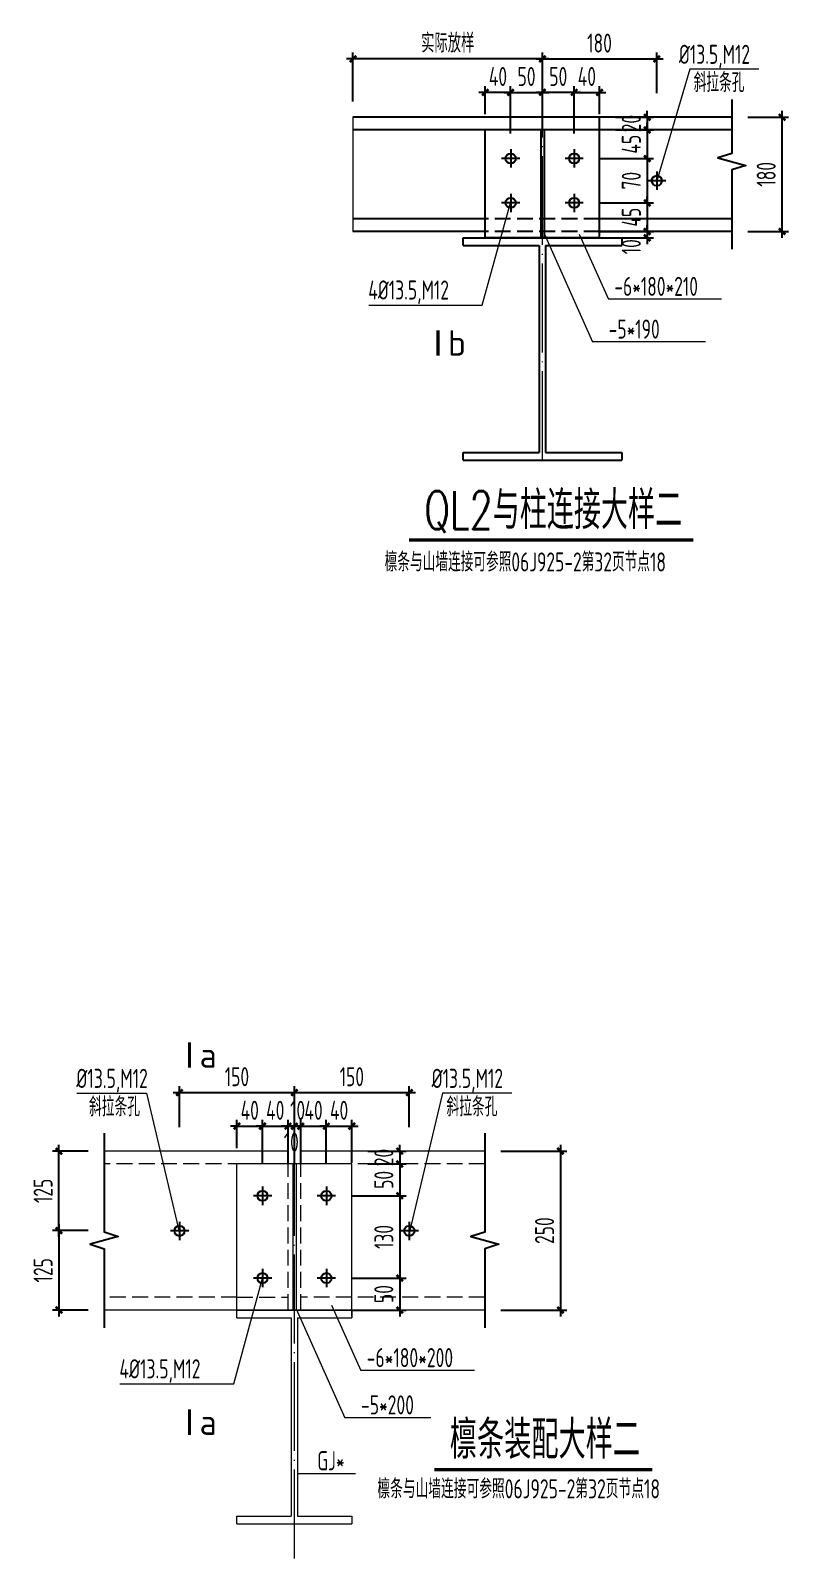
# Model space of a CAD drawing. Extents: x 19118 to 566552, y -1188739 to 92943.
# Drawn here: x 125081 to 137015, y -845951 to -821886 of the extents above; entities that cross this region are included whole.
import ezdxf

# ---------------------------------------------------------------- set-up
doc = ezdxf.new("R2010")
doc.units = 0
doc.header["$LTSCALE"] = 1000
doc.header["$MEASUREMENT"] = 0
doc.linetypes.add('DASH', pattern=[0.35, 0.25, -0.1])
doc.linetypes.add('DOTE', pattern=[2.42, 2, -0.2, 0.02, -0.2])
doc.layers.get('0').update_dxf_attribs({"linetype": 'CONTINUOUS'})
doc.layers.get('Defpoints').update_dxf_attribs({"linetype": 'CONTINUOUS'})
for name, color, linetype in [('AXIS', 3, 'CONTINUOUS'), ('BEAM', 4, 'CONTINUOUS'), ('COLU', 7, 'CONTINUOUS'), ('DIM', 3, 'CONTINUOUS'), ('NUM', 7, 'CONTINUOUS'), ('TEXT', 7, 'CONTINUOUS'), ('THICK', 6, 'CONTINUOUS'), ('THIN', 7, 'CONTINUOUS')]:
    doc.layers.add(name, color=color, linetype=linetype)
doc.styles.add('TSSD_Dimension', font='Tssdeng.shx', dxfattribs={"width": 0.7, "bigfont": 'hztxt.shx'})
doc.styles.add('TSSD_Label', font='tssdeng.shx', dxfattribs={"width": 0.6, "bigfont": 'hztxt.shx'})
doc.styles.add('TSSD_Rein', font='atssdeng.shx', dxfattribs={"width": 0.7, "bigfont": 'atssdchn.shx'})
doc.styles.add('正文', font='romans.shx', dxfattribs={"width": 0.71, "bigfont": 'hztxt.shx'})
doc.dimstyles.new('TSSD_10_100', dxfattribs={"dimtxt": 300, "dimasz": 100, "dimexe": 100, "dimexo": 250, "dimgap": 100, "dimtad": 1, "dimdec": 0, "dimlfac": 0.1, "dimzin": 0, "dimdsep": 46, "dimtxsty": 'TSSD_Dimension', "dimblk": 'ARCHTICK', "dimcen": 0, "dimdle": 100, "dimclrt": 7, "dimadec": 0, "dimazin": 0, "dimtfac": 1, "dimtdec": 0, "dimtix": 1, "dimtmove": 2, "dimatfit": 3, "dimldrblk": 'ARCHTICK', "dimfxl": 1, "dimtolj": 1, "dimtzin": 0, "dimarcsym": 0})

# ---------------------------------------------------------------- blocks, each defined once
blk = doc.blocks.new('A$C5D1D5D61')
at = {"layer": 'COLU', "linetype": 'ByBlock'}
for p, q in [((-57.7, 22.6), (192.3, 22.6)), ((-57.7, 10.6), (-57.7, 22.6)), ((-57.7, 10.6), (62.3, 10.6)), ((62.3, 10.6), (62.3, -315.4)), ((72.3, 10.6), (72.3, -315.4)), ((72.3, 10.6), (192.3, 10.6)), ((192.3, 22.6), (192.3, 10.6)), ((-57.7, -315.4), (62.3, -315.4)), ((-57.7, -327.4), (-57.7, -315.4)), ((-57.7, -327.4), (192.3, -327.4)), ((72.3, -315.4), (192.3, -315.4)), ((192.3, -315.4), (192.3, -327.4))]:
    blk.add_line(p, q, dxfattribs=at)
blk = doc.blocks.new('_ArchTick')
at = {"color": 0, "linetype": 'ByBlock', "const_width": 0.4}
blk.add_lwpolyline([(-0.5, -0.5), (0.5, 0.5)], dxfattribs=at)
blk = doc.blocks.new('*D718')
at = {"layer": 'Defpoints', "color": 0}
for p in [(134941, -822333), (133141, -823124), (134941, -823124)]:
    blk.add_point(p, dxfattribs=at)
at = {"layer": 'DIM', "color": 0, "lineweight": -2}
for p, q in [((133141, -822874), (133141, -822233)), ((134941, -822874), (134941, -822233)), ((133041, -822333), (135041, -822333))]:
    blk.add_line(p, q, dxfattribs=at)
at = {"layer": 'DIM', "color": 0, "lineweight": -2, "xscale": 100, "yscale": 100, "zscale": 100, "rotation": 180}
blk.add_blockref('_ArchTick', (133141, -822333), dxfattribs=at)
at = {"layer": 'DIM', "color": 0, "lineweight": -2, "xscale": 100, "yscale": 100, "zscale": 100}
blk.add_blockref('_ArchTick', (134941, -822333), dxfattribs=at)
at = {"layer": 'DIM', "color": 7, "insert": (134041, -822083), "char_height": 300, "attachment_point": 5, "style": 'TSSD_Dimension'}
blk.add_mtext('\\A1;180', dxfattribs=at)
blk = doc.blocks.new('*D719')
at = {"layer": 'Defpoints', "color": 0}
for p in [(134041, -823251), (134041, -823451), (134791, -823451)]:
    blk.add_point(p, dxfattribs=at)
at = {"layer": 'DIM', "color": 0, "lineweight": -2}
for p, q in [((134291, -823251), (134891, -823251)), ((134791, -823251), (134791, -823151)), ((134791, -823251), (134791, -823451)), ((134291, -823451), (134891, -823451)), ((134791, -823451), (134791, -823551))]:
    blk.add_line(p, q, dxfattribs=at)
at = {"layer": 'DIM', "color": 0, "lineweight": -2, "xscale": 100, "yscale": 100, "zscale": 100}
for p, rotation in [((134791, -823251), 270), ((134791, -823451), 90)]:
    blk.add_blockref('_ArchTick', p, dxfattribs=dict(at, rotation=rotation))
at = {"layer": 'DIM', "color": 7, "insert": (134541, -823351), "char_height": 300, "attachment_point": 5, "rotation": 90, "style": 'TSSD_Dimension'}
blk.add_mtext('\\A1;20', dxfattribs=at)
blk = doc.blocks.new('*D720')
at = {"layer": 'Defpoints', "color": 0}
for p in [(134041, -823451), (133785, -823901), (134791, -823901)]:
    blk.add_point(p, dxfattribs=at)
at = {"layer": 'DIM', "color": 0, "lineweight": -2}
for p, q in [((134291, -823451), (134891, -823451)), ((134791, -823451), (134791, -823351)), ((134791, -823451), (134791, -823901)), ((134035, -823901), (134891, -823901)), ((134791, -823901), (134791, -824001))]:
    blk.add_line(p, q, dxfattribs=at)
at = {"layer": 'DIM', "color": 0, "lineweight": -2, "xscale": 100, "yscale": 100, "zscale": 100}
for p, rotation in [((134791, -823451), 270), ((134791, -823901), 90)]:
    blk.add_blockref('_ArchTick', p, dxfattribs=dict(at, rotation=rotation))
at = {"layer": 'DIM', "color": 7, "insert": (134541, -823676), "char_height": 300, "attachment_point": 5, "rotation": 90, "style": 'TSSD_Dimension'}
blk.add_mtext('\\A1;45', dxfattribs=at)
blk = doc.blocks.new('*D721')
at = {"layer": 'Defpoints', "color": 0}
for p in [(133785, -824600), (133785, -825050), (134791, -825050)]:
    blk.add_point(p, dxfattribs=at)
at = {"layer": 'DIM', "color": 0, "lineweight": -2}
for p, q in [((134035, -824600), (134891, -824600)), ((134791, -824600), (134791, -824500)), ((134791, -824600), (134791, -825050)), ((134035, -825050), (134891, -825050)), ((134791, -825050), (134791, -825150))]:
    blk.add_line(p, q, dxfattribs=at)
at = {"layer": 'DIM', "color": 0, "lineweight": -2, "xscale": 100, "yscale": 100, "zscale": 100}
for p, rotation in [((134791, -824600), 270), ((134791, -825050), 90)]:
    blk.add_blockref('_ArchTick', p, dxfattribs=dict(at, rotation=rotation))
at = {"layer": 'DIM', "color": 7, "insert": (134541, -824825), "char_height": 300, "attachment_point": 5, "rotation": 90, "style": 'TSSD_Dimension'}
blk.add_mtext('\\A1;45', dxfattribs=at)
blk = doc.blocks.new('*D722')
at = {"layer": 'Defpoints', "color": 0}
for p in [(133785, -825050), (133785, -825150), (134791, -825150)]:
    blk.add_point(p, dxfattribs=at)
at = {"layer": 'DIM', "color": 0, "lineweight": -2}
for p, q in [((134035, -825050), (134891, -825050)), ((134035, -825150), (134891, -825150)), ((134791, -825050), (134791, -824950)), ((134791, -825050), (134791, -825150)), ((134791, -825150), (134791, -825250))]:
    blk.add_line(p, q, dxfattribs=at)
at = {"layer": 'DIM', "color": 0, "lineweight": -2, "xscale": 100, "yscale": 100, "zscale": 100}
for p, rotation in [((134791, -825050), 270), ((134791, -825150), 90)]:
    blk.add_blockref('_ArchTick', p, dxfattribs=dict(at, rotation=rotation))
at = {"layer": 'DIM', "color": 7, "insert": (134541, -825291), "char_height": 300, "attachment_point": 5, "rotation": 90, "style": 'TSSD_Dimension'}
blk.add_mtext('\\A1;10', dxfattribs=at)
blk = doc.blocks.new('A$C3073000E')
at = {"layer": 'THIN', "color": 1}
for p, q in [((116, 1), (-172, 1)), ((-28, 145), (-28, -143))]:
    blk.add_line(p, q, dxfattribs=at)
blk.add_circle((-28, 1), 80, dxfattribs=at)
blk = doc.blocks.new('*D723')
at = {"layer": 'Defpoints', "color": 0}
for p in [(133141, -822859), (133141, -823685), (132641, -823757)]:
    blk.add_point(p, dxfattribs=at)
at = {"layer": 'DIM', "color": 0, "lineweight": -2}
for p, q in [((132641, -823507), (132641, -822759)), ((133141, -823435), (133141, -822759)), ((132541, -822859), (133241, -822859))]:
    blk.add_line(p, q, dxfattribs=at)
at = {"layer": 'DIM', "color": 0, "lineweight": -2, "xscale": 100, "yscale": 100, "zscale": 100, "rotation": 180}
blk.add_blockref('_ArchTick', (132641, -822859), dxfattribs=at)
at = {"layer": 'DIM', "color": 0, "lineweight": -2, "xscale": 100, "yscale": 100, "zscale": 100}
blk.add_blockref('_ArchTick', (133141, -822859), dxfattribs=at)
at = {"layer": 'DIM', "color": 7, "insert": (132891, -822609), "char_height": 300, "attachment_point": 5, "style": 'TSSD_Dimension'}
blk.add_mtext('\\A1;50', dxfattribs=at)
blk = doc.blocks.new('*D724')
at = {"layer": 'Defpoints', "color": 0}
for p in [(130158, -822333), (130158, -823251), (133141, -823124)]:
    blk.add_point(p, dxfattribs=at)
at = {"layer": 'DIM', "color": 0, "lineweight": -2}
for p, q in [((130158, -823001), (130158, -822233)), ((133141, -822874), (133141, -822233)), ((133241, -822333), (130058, -822333))]:
    blk.add_line(p, q, dxfattribs=at)
at = {"layer": 'DIM', "color": 0, "lineweight": -2, "xscale": 100, "yscale": 100, "zscale": 100, "rotation": 180}
blk.add_blockref('_ArchTick', (130158, -822333), dxfattribs=at)
at = {"layer": 'DIM', "color": 0, "lineweight": -2, "xscale": 100, "yscale": 100, "zscale": 100}
blk.add_blockref('_ArchTick', (133141, -822333), dxfattribs=at)
at = {"layer": 'DIM', "color": 7, "insert": (131650, -822083), "char_height": 300, "attachment_point": 5, "style": 'TSSD_Dimension'}
blk.add_mtext('\\A1;实际放样', dxfattribs=at)
blk = doc.blocks.new('*D725')
at = {"layer": 'Defpoints', "color": 0}
for p in [(132241, -822859), (132241, -823451), (132641, -823451)]:
    blk.add_point(p, dxfattribs=at)
at = {"layer": 'DIM', "color": 0, "lineweight": -2}
for p, q in [((132241, -823201), (132241, -822759)), ((132641, -823201), (132641, -822759)), ((132241, -822859), (132141, -822859)), ((132641, -822859), (132241, -822859)), ((132641, -822859), (132741, -822859))]:
    blk.add_line(p, q, dxfattribs=at)
at = {"layer": 'DIM', "color": 0, "lineweight": -2, "xscale": 100, "yscale": 100, "zscale": 100}
blk.add_blockref('_ArchTick', (132241, -822859), dxfattribs=at)
at = {"layer": 'DIM', "color": 0, "lineweight": -2, "xscale": 100, "yscale": 100, "zscale": 100, "rotation": 180}
blk.add_blockref('_ArchTick', (132641, -822859), dxfattribs=at)
at = {"layer": 'DIM', "color": 7, "insert": (132441, -822609), "char_height": 300, "attachment_point": 5, "style": 'TSSD_Dimension'}
blk.add_mtext('\\A1;40', dxfattribs=at)
blk = doc.blocks.new('*D726')
at = {"layer": 'Defpoints', "color": 0}
for p in [(133141, -822859), (133141, -823685), (133641, -823757)]:
    blk.add_point(p, dxfattribs=at)
at = {"layer": 'DIM', "color": 0, "lineweight": -2}
for p, q in [((133141, -823435), (133141, -822759)), ((133641, -823507), (133641, -822759)), ((133741, -822859), (133041, -822859))]:
    blk.add_line(p, q, dxfattribs=at)
at = {"layer": 'DIM', "color": 0, "lineweight": -2, "xscale": 100, "yscale": 100, "zscale": 100, "rotation": 180}
blk.add_blockref('_ArchTick', (133141, -822859), dxfattribs=at)
at = {"layer": 'DIM', "color": 0, "lineweight": -2, "xscale": 100, "yscale": 100, "zscale": 100}
blk.add_blockref('_ArchTick', (133641, -822859), dxfattribs=at)
at = {"layer": 'DIM', "color": 7, "insert": (133391, -822609), "char_height": 300, "attachment_point": 5, "style": 'TSSD_Dimension'}
blk.add_mtext('\\A1;50', dxfattribs=at)
blk = doc.blocks.new('*D727')
at = {"layer": 'Defpoints', "color": 0}
for p in [(134041, -822859), (133641, -823451), (134041, -823451)]:
    blk.add_point(p, dxfattribs=at)
at = {"layer": 'DIM', "color": 0, "lineweight": -2}
for p, q in [((133641, -823201), (133641, -822759)), ((134041, -823201), (134041, -822759)), ((133641, -822859), (133541, -822859)), ((133641, -822859), (134041, -822859)), ((134041, -822859), (134141, -822859))]:
    blk.add_line(p, q, dxfattribs=at)
at = {"layer": 'DIM', "color": 0, "lineweight": -2, "xscale": 100, "yscale": 100, "zscale": 100}
blk.add_blockref('_ArchTick', (133641, -822859), dxfattribs=at)
at = {"layer": 'DIM', "color": 0, "lineweight": -2, "xscale": 100, "yscale": 100, "zscale": 100, "rotation": 180}
blk.add_blockref('_ArchTick', (134041, -822859), dxfattribs=at)
at = {"layer": 'DIM', "color": 7, "insert": (133841, -822609), "char_height": 300, "attachment_point": 5, "style": 'TSSD_Dimension'}
blk.add_mtext('\\A1;40', dxfattribs=at)
blk = doc.blocks.new('*D837')
at = {"layer": 'Defpoints', "color": 0}
for p in [(136124, -823251), (136915, -823251), (136126, -825050)]:
    blk.add_point(p, dxfattribs=at)
at = {"layer": 'DIM', "color": 0, "lineweight": -2}
for p, q in [((136374, -823251), (137015, -823251)), ((136915, -825150), (136915, -823151)), ((136376, -825050), (137015, -825050))]:
    blk.add_line(p, q, dxfattribs=at)
at = {"layer": 'DIM', "color": 0, "lineweight": -2, "xscale": 100, "yscale": 100, "zscale": 100}
for p, rotation in [((136915, -823251), 90), ((136915, -825050), 270)]:
    blk.add_blockref('_ArchTick', p, dxfattribs=dict(at, rotation=rotation))
at = {"layer": 'DIM', "color": 7, "insert": (136665, -824150), "char_height": 300, "attachment_point": 5, "rotation": 90, "style": 'TSSD_Dimension'}
blk.add_mtext('\\A1;180', dxfattribs=at)
blk = doc.blocks.new('*D838')
at = {"layer": 'Defpoints', "color": 0}
for p in [(134068, -823901), (134041, -824600), (134791, -824600)]:
    blk.add_point(p, dxfattribs=at)
at = {"layer": 'DIM', "color": 0, "lineweight": -2}
for p, q in [((134318, -823901), (134891, -823901)), ((134791, -823801), (134791, -824700)), ((134291, -824600), (134891, -824600))]:
    blk.add_line(p, q, dxfattribs=at)
at = {"layer": 'DIM', "color": 0, "lineweight": -2, "xscale": 100, "yscale": 100, "zscale": 100}
for p, rotation in [((134791, -823901), 90), ((134791, -824600), 270)]:
    blk.add_blockref('_ArchTick', p, dxfattribs=dict(at, rotation=rotation))
at = {"layer": 'DIM', "color": 7, "insert": (134541, -824250), "char_height": 300, "attachment_point": 5, "rotation": 90, "style": 'TSSD_Dimension'}
blk.add_mtext('\\A1;70', dxfattribs=at)
blk = doc.blocks.new('*D782')
at = {"layer": 'Defpoints', "color": 0}
for p in [(129236, -838613), (127427, -839408), (129236, -839408)]:
    blk.add_point(p, dxfattribs=at)
at = {"layer": 'DIM', "color": 0, "lineweight": -2}
for p, q in [((127327, -838613), (129336, -838613)), ((127427, -839158), (127427, -838513)), ((129236, -839158), (129236, -838513))]:
    blk.add_line(p, q, dxfattribs=at)
at = {"layer": 'DIM', "color": 0, "lineweight": -2, "xscale": 100, "yscale": 100, "zscale": 100, "rotation": 180}
blk.add_blockref('_ArchTick', (127427, -838613), dxfattribs=at)
at = {"layer": 'DIM', "color": 0, "lineweight": -2, "xscale": 100, "yscale": 100, "zscale": 100}
blk.add_blockref('_ArchTick', (129236, -838613), dxfattribs=at)
at = {"layer": 'DIM', "color": 7, "lineweight": 5, "insert": (128331, -838363), "char_height": 300, "attachment_point": 5, "style": 'TSSD_Dimension'}
blk.add_mtext('\\A1;150', dxfattribs=at)
blk = doc.blocks.new('*D783')
at = {"layer": 'Defpoints', "color": 0}
for p in [(131045, -838613), (129236, -839408), (131045, -839408)]:
    blk.add_point(p, dxfattribs=at)
at = {"layer": 'DIM', "color": 0, "lineweight": -2}
for p, q in [((129136, -838613), (131145, -838613)), ((129236, -839158), (129236, -838513)), ((131045, -839158), (131045, -838513))]:
    blk.add_line(p, q, dxfattribs=at)
at = {"layer": 'DIM', "color": 0, "lineweight": -2, "xscale": 100, "yscale": 100, "zscale": 100, "rotation": 180}
blk.add_blockref('_ArchTick', (129236, -838613), dxfattribs=at)
at = {"layer": 'DIM', "color": 0, "lineweight": -2, "xscale": 100, "yscale": 100, "zscale": 100}
blk.add_blockref('_ArchTick', (131045, -838613), dxfattribs=at)
at = {"layer": 'DIM', "color": 7, "lineweight": 5, "insert": (130140, -838363), "char_height": 300, "attachment_point": 5, "style": 'TSSD_Dimension'}
blk.add_mtext('\\A1;150', dxfattribs=at)
blk = doc.blocks.new('*D784')
at = {"layer": 'Defpoints', "color": 0}
for p in [(128733, -839142), (128331, -839737), (128733, -839972)]:
    blk.add_point(p, dxfattribs=at)
at = {"layer": 'DIM', "color": 0, "lineweight": -2}
for p, q in [((128331, -839487), (128331, -839042)), ((128733, -839722), (128733, -839042)), ((128331, -839142), (128231, -839142)), ((128331, -839142), (128733, -839142)), ((128733, -839142), (128833, -839142))]:
    blk.add_line(p, q, dxfattribs=at)
at = {"layer": 'DIM', "color": 0, "lineweight": -2, "xscale": 100, "yscale": 100, "zscale": 100}
blk.add_blockref('_ArchTick', (128331, -839142), dxfattribs=at)
at = {"layer": 'DIM', "color": 0, "lineweight": -2, "xscale": 100, "yscale": 100, "zscale": 100, "rotation": 180}
blk.add_blockref('_ArchTick', (128733, -839142), dxfattribs=at)
at = {"layer": 'DIM', "color": 7, "lineweight": 5, "insert": (128532, -838892), "char_height": 300, "attachment_point": 5, "style": 'TSSD_Dimension'}
blk.add_mtext('\\A1;40', dxfattribs=at)
blk = doc.blocks.new('*D785')
at = {"layer": 'Defpoints', "color": 0}
for p in [(129135, -839142), (128733, -839972), (129135, -839972)]:
    blk.add_point(p, dxfattribs=at)
at = {"layer": 'DIM', "color": 0, "lineweight": -2}
for p, q in [((128733, -839722), (128733, -839042)), ((129135, -839722), (129135, -839042)), ((128733, -839142), (128633, -839142)), ((128733, -839142), (129135, -839142)), ((129135, -839142), (129235, -839142))]:
    blk.add_line(p, q, dxfattribs=at)
at = {"layer": 'DIM', "color": 0, "lineweight": -2, "xscale": 100, "yscale": 100, "zscale": 100}
blk.add_blockref('_ArchTick', (128733, -839142), dxfattribs=at)
at = {"layer": 'DIM', "color": 0, "lineweight": -2, "xscale": 100, "yscale": 100, "zscale": 100, "rotation": 180}
blk.add_blockref('_ArchTick', (129135, -839142), dxfattribs=at)
at = {"layer": 'DIM', "color": 7, "lineweight": 5, "insert": (128934, -838892), "char_height": 300, "attachment_point": 5, "style": 'TSSD_Dimension'}
blk.add_mtext('\\A1;40', dxfattribs=at)
blk = doc.blocks.new('*D786')
at = {"layer": 'Defpoints', "color": 0}
for p in [(129236, -839142), (129135, -839972), (129236, -839972)]:
    blk.add_point(p, dxfattribs=at)
at = {"layer": 'DIM', "color": 0, "lineweight": -2}
for p, q in [((129135, -839722), (129135, -839042)), ((129236, -839722), (129236, -839042)), ((129135, -839142), (129035, -839142)), ((129135, -839142), (129236, -839142)), ((129236, -839142), (129336, -839142))]:
    blk.add_line(p, q, dxfattribs=at)
at = {"layer": 'DIM', "color": 0, "lineweight": -2, "xscale": 100, "yscale": 100, "zscale": 100}
blk.add_blockref('_ArchTick', (129135, -839142), dxfattribs=at)
at = {"layer": 'DIM', "color": 0, "lineweight": -2, "xscale": 100, "yscale": 100, "zscale": 100, "rotation": 180}
blk.add_blockref('_ArchTick', (129236, -839142), dxfattribs=at)
at = {"layer": 'DIM', "color": 7, "lineweight": 5, "insert": (129186, -839394), "char_height": 300, "attachment_point": 5, "style": 'TSSD_Dimension'}
blk.add_mtext('\\A1;10', dxfattribs=at)
blk = doc.blocks.new('*D787')
at = {"layer": 'Defpoints', "color": 0}
for p in [(129336, -839142), (129236, -839972), (129336, -839972)]:
    blk.add_point(p, dxfattribs=at)
at = {"layer": 'DIM', "color": 0, "lineweight": -2}
for p, q in [((129236, -839722), (129236, -839042)), ((129336, -839722), (129336, -839042)), ((129236, -839142), (129136, -839142)), ((129236, -839142), (129336, -839142)), ((129336, -839142), (129436, -839142))]:
    blk.add_line(p, q, dxfattribs=at)
at = {"layer": 'DIM', "color": 0, "lineweight": -2, "xscale": 100, "yscale": 100, "zscale": 100}
blk.add_blockref('_ArchTick', (129236, -839142), dxfattribs=at)
at = {"layer": 'DIM', "color": 0, "lineweight": -2, "xscale": 100, "yscale": 100, "zscale": 100, "rotation": 180}
blk.add_blockref('_ArchTick', (129336, -839142), dxfattribs=at)
at = {"layer": 'DIM', "color": 7, "lineweight": 5, "insert": (129286, -838892), "char_height": 300, "attachment_point": 5, "style": 'TSSD_Dimension'}
blk.add_mtext('\\A1;10', dxfattribs=at)
blk = doc.blocks.new('*D788')
at = {"layer": 'Defpoints', "color": 0}
for p in [(129738, -839142), (129336, -839972), (129738, -839972)]:
    blk.add_point(p, dxfattribs=at)
at = {"layer": 'DIM', "color": 0, "lineweight": -2}
for p, q in [((129336, -839722), (129336, -839042)), ((129738, -839722), (129738, -839042)), ((129336, -839142), (129236, -839142)), ((129336, -839142), (129738, -839142)), ((129738, -839142), (129838, -839142))]:
    blk.add_line(p, q, dxfattribs=at)
at = {"layer": 'DIM', "color": 0, "lineweight": -2, "xscale": 100, "yscale": 100, "zscale": 100}
blk.add_blockref('_ArchTick', (129336, -839142), dxfattribs=at)
at = {"layer": 'DIM', "color": 0, "lineweight": -2, "xscale": 100, "yscale": 100, "zscale": 100, "rotation": 180}
blk.add_blockref('_ArchTick', (129738, -839142), dxfattribs=at)
at = {"layer": 'DIM', "color": 7, "lineweight": 5, "insert": (129537, -838892), "char_height": 300, "attachment_point": 5, "style": 'TSSD_Dimension'}
blk.add_mtext('\\A1;40', dxfattribs=at)
blk = doc.blocks.new('*D789')
at = {"layer": 'Defpoints', "color": 0}
for p in [(130140, -839142), (129738, -839972), (130140, -839972)]:
    blk.add_point(p, dxfattribs=at)
at = {"layer": 'DIM', "color": 0, "lineweight": -2}
for p, q in [((129738, -839722), (129738, -839042)), ((130140, -839722), (130140, -839042)), ((129738, -839142), (129638, -839142)), ((129738, -839142), (130140, -839142)), ((130140, -839142), (130240, -839142))]:
    blk.add_line(p, q, dxfattribs=at)
at = {"layer": 'DIM', "color": 0, "lineweight": -2, "xscale": 100, "yscale": 100, "zscale": 100}
blk.add_blockref('_ArchTick', (129738, -839142), dxfattribs=at)
at = {"layer": 'DIM', "color": 0, "lineweight": -2, "xscale": 100, "yscale": 100, "zscale": 100, "rotation": 180}
blk.add_blockref('_ArchTick', (130140, -839142), dxfattribs=at)
at = {"layer": 'DIM', "color": 7, "lineweight": 5, "insert": (129939, -838892), "char_height": 300, "attachment_point": 5, "style": 'TSSD_Dimension'}
blk.add_mtext('\\A1;40', dxfattribs=at)
blk = doc.blocks.new('*D790')
at = {"layer": 'Defpoints', "color": 0}
for p in [(130140, -839536), (130140, -839737), (130894, -839737)]:
    blk.add_point(p, dxfattribs=at)
at = {"layer": 'DIM', "color": 0, "lineweight": -2}
for p, q in [((130390, -839536), (130994, -839536)), ((130894, -839536), (130894, -839436)), ((130894, -839536), (130894, -839737)), ((130390, -839737), (130994, -839737)), ((130894, -839737), (130894, -839837))]:
    blk.add_line(p, q, dxfattribs=at)
at = {"layer": 'DIM', "color": 0, "lineweight": -2, "xscale": 100, "yscale": 100, "zscale": 100}
for p, rotation in [((130894, -839536), 270), ((130894, -839737), 90)]:
    blk.add_blockref('_ArchTick', p, dxfattribs=dict(at, rotation=rotation))
at = {"layer": 'DIM', "color": 7, "lineweight": 5, "insert": (130644, -839636), "char_height": 300, "attachment_point": 5, "rotation": 90, "style": 'TSSD_Dimension'}
blk.add_mtext('\\A1;20', dxfattribs=at)
blk = doc.blocks.new('*D791')
at = {"layer": 'Defpoints', "color": 0}
for p in [(130140, -839737), (129883, -840239), (130894, -840239)]:
    blk.add_point(p, dxfattribs=at)
at = {"layer": 'DIM', "color": 0, "lineweight": -2}
for p, q in [((130390, -839737), (130994, -839737)), ((130894, -839637), (130894, -840339)), ((130133, -840239), (130994, -840239))]:
    blk.add_line(p, q, dxfattribs=at)
at = {"layer": 'DIM', "color": 0, "lineweight": -2, "xscale": 100, "yscale": 100, "zscale": 100}
for p, rotation in [((130894, -839737), 90), ((130894, -840239), 270)]:
    blk.add_blockref('_ArchTick', p, dxfattribs=dict(at, rotation=rotation))
at = {"layer": 'DIM', "color": 7, "lineweight": 5, "insert": (130644, -839988), "char_height": 300, "attachment_point": 5, "rotation": 90, "style": 'TSSD_Dimension'}
blk.add_mtext('\\A1;50', dxfattribs=at)
blk = doc.blocks.new('*D792')
at = {"layer": 'Defpoints', "color": 0}
for p in [(129883, -841535), (129883, -842038), (130894, -842038)]:
    blk.add_point(p, dxfattribs=at)
at = {"layer": 'DIM', "color": 0, "lineweight": -2}
for p, q in [((130133, -841535), (130994, -841535)), ((130894, -841435), (130894, -842138)), ((130133, -842038), (130994, -842038))]:
    blk.add_line(p, q, dxfattribs=at)
at = {"layer": 'DIM', "color": 0, "lineweight": -2, "xscale": 100, "yscale": 100, "zscale": 100}
for p, rotation in [((130894, -841535), 90), ((130894, -842038), 270)]:
    blk.add_blockref('_ArchTick', p, dxfattribs=dict(at, rotation=rotation))
at = {"layer": 'DIM', "color": 7, "lineweight": 5, "insert": (130644, -841786), "char_height": 300, "attachment_point": 5, "rotation": 90, "style": 'TSSD_Dimension'}
blk.add_mtext('\\A1;50', dxfattribs=at)
blk = doc.blocks.new('*D810')
at = {"layer": 'Defpoints', "color": 0}
for p in [(130140, -840239), (130140, -841535), (130894, -841535)]:
    blk.add_point(p, dxfattribs=at)
at = {"layer": 'DIM', "color": 0, "lineweight": -2}
for p, q in [((130390, -840239), (130994, -840239)), ((130894, -840139), (130894, -841635)), ((130390, -841535), (130994, -841535))]:
    blk.add_line(p, q, dxfattribs=at)
at = {"layer": 'DIM', "color": 0, "lineweight": -2, "xscale": 100, "yscale": 100, "zscale": 100}
for p, rotation in [((130894, -840239), 90), ((130894, -841535), 270)]:
    blk.add_blockref('_ArchTick', p, dxfattribs=dict(at, rotation=rotation))
at = {"layer": 'DIM', "color": 7, "insert": (130644, -840887), "char_height": 300, "attachment_point": 5, "rotation": 90, "style": 'TSSD_Dimension'}
blk.add_mtext('\\A1;130', dxfattribs=at)
blk = doc.blocks.new('*D811')
at = {"layer": 'Defpoints', "color": 0}
for p in [(132234, -839536), (132234, -842038), (133425, -842038)]:
    blk.add_point(p, dxfattribs=at)
at = {"layer": 'DIM', "color": 0, "lineweight": -2}
for p, q in [((132484, -839536), (133525, -839536)), ((133425, -839436), (133425, -842138)), ((132484, -842038), (133525, -842038))]:
    blk.add_line(p, q, dxfattribs=at)
at = {"layer": 'DIM', "color": 0, "lineweight": -2, "xscale": 100, "yscale": 100, "zscale": 100}
for p, rotation in [((133425, -839536), 90), ((133425, -842038), 270)]:
    blk.add_blockref('_ArchTick', p, dxfattribs=dict(at, rotation=rotation))
at = {"layer": 'DIM', "color": 7, "insert": (133175, -840787), "char_height": 300, "attachment_point": 5, "rotation": 90, "style": 'TSSD_Dimension'}
blk.add_mtext('\\A1;250', dxfattribs=at)
blk = doc.blocks.new('*D812')
at = {"layer": 'Defpoints', "color": 0}
for p in [(126238, -840787), (125528, -842038), (126238, -842038)]:
    blk.add_point(p, dxfattribs=at)
at = {"layer": 'DIM', "color": 0, "lineweight": -2}
for p, q in [((125988, -840787), (125428, -840787)), ((125528, -840687), (125528, -842138)), ((125988, -842038), (125428, -842038))]:
    blk.add_line(p, q, dxfattribs=at)
at = {"layer": 'DIM', "color": 0, "lineweight": -2, "xscale": 100, "yscale": 100, "zscale": 100}
for p, rotation in [((125528, -840787), 90), ((125528, -842038), 270)]:
    blk.add_blockref('_ArchTick', p, dxfattribs=dict(at, rotation=rotation))
at = {"layer": 'DIM', "color": 7, "insert": (125278, -841412), "char_height": 300, "attachment_point": 5, "rotation": 90, "style": 'TSSD_Dimension'}
blk.add_mtext('\\A1;125', dxfattribs=at)
blk = doc.blocks.new('*D818')
at = {"layer": 'Defpoints', "color": 0}
for p in [(125528, -839536), (126238, -839536), (126238, -840787)]:
    blk.add_point(p, dxfattribs=at)
at = {"layer": 'DIM', "color": 0, "lineweight": -2}
for p, q in [((125988, -839536), (125428, -839536)), ((125528, -840887), (125528, -839436)), ((125988, -840787), (125428, -840787))]:
    blk.add_line(p, q, dxfattribs=at)
at = {"layer": 'DIM', "color": 0, "lineweight": -2, "xscale": 100, "yscale": 100, "zscale": 100}
for p, rotation in [((125528, -839536), 90), ((125528, -840787), 270)]:
    blk.add_blockref('_ArchTick', p, dxfattribs=dict(at, rotation=rotation))
at = {"layer": 'DIM', "color": 7, "insert": (125278, -840161), "char_height": 300, "attachment_point": 5, "rotation": 90, "style": 'TSSD_Dimension'}
blk.add_mtext('\\A1;125', dxfattribs=at)

msp = doc.modelspace()

# ---------------------------------------------------------------- linework, layer by layer
at = {"layer": 'AXIS', "linetype": 'DOTE', "lineweight": 5, "ltscale": 0.7}
for p, q in [((133141.01, -828650.38), (133141.01, -822738.09)), ((129235.85, -845950.52, 289.44), (129235.85, -839020.62, 289.44))]:
    msp.add_line(p, q, dxfattribs=at)
at = {"layer": 'BEAM', "linetype": 'ByBlock'}
for p, q in [((136123.98, -823250.59), (130158.04, -823250.59)), ((134041.06, -825150.21), (134041.06, -823250.59)), ((134041.06, -823450.6), (130158.04, -823450.6)), ((134041.06, -823450.6), (132240.97, -823450.6)), ((132240.97, -825150.21), (132240.97, -823450.6)), ((133116.01, -823450.6), (133116.01, -825150.21)), ((133166.02, -823450.6), (133166.02, -825150.21)), ((136123.98, -823450.6), (133241.02, -823450.6)), ((132240.97, -824850.19), (130158.04, -824850.19)), ((136123.98, -824850.19), (134041.06, -824850.19)), ((132240.97, -825050.2), (130158.04, -825050.2)), ((134041.06, -825150.21), (132240.97, -825150.21)), ((136123.98, -825050.2), (134041.06, -825050.2))]:
    msp.add_line(p, q, dxfattribs=at)
at = {"layer": 'BEAM', "linetype": 'ByBlock', "lineweight": 5}
for p, q in [((130158.04, -823250.59), (130158.04, -825050.2)), ((129135.35, -839535.66, 289.44), (126238.11, -839535.66, 289.44)), ((132233.58, -839535.66, 289.44), (129336.35, -839535.66, 289.44)), ((130140.35, -839736.66, 289.44), (128331.35, -839736.66, 289.44)), ((128331.35, -842138.18, 289.44), (128331.35, -839736.66, 289.44)), ((129210.72, -839736.66, 289.44), (129210.72, -842037.68, 289.44)), ((129260.97, -839736.66, 289.44), (129260.97, -842037.68, 289.44)), ((130140.35, -842138.18, 289.44), (130140.35, -839736.66, 289.44)), ((128331.35, -842037.68, 289.44), (126238.11, -842037.68, 289.44)), ((130140.35, -842037.68, 289.44), (128331.35, -842037.68, 289.44)), ((132233.58, -842037.68, 289.44), (130140.35, -842037.68, 289.44))]:
    msp.add_line(p, q, dxfattribs=at)
at = {"layer": 'BEAM', "linetype": 'DASH'}
for p, q in [((134041.06, -824850.19), (132240.97, -824850.19)), ((134041.06, -825050.2), (132240.97, -825050.2))]:
    msp.add_line(p, q, dxfattribs=at)
at = {"layer": 'BEAM', "linetype": 'DASH', "lineweight": 5}
for p, q in [((129135.35, -842037.68, 289.44), (129135.35, -839535.66, 289.44)), ((129336.35, -842037.68, 289.44), (129336.35, -839535.66, 289.44)), ((129135.35, -839736.66, 289.44), (126238.11, -839736.66, 289.44)), ((132233.58, -839736.66, 289.44), (129336.35, -839736.66, 289.44)), ((128331.35, -841836.68, 289.44), (126238.11, -841836.68, 289.44)), ((128331.35, -841836.68, 289.44), (129135.35, -841836.68, 289.44)), ((130140.35, -841836.68, 289.44), (129336.35, -841836.68, 289.44)), ((132233.58, -841836.68, 289.44), (130140.35, -841836.68, 289.44)), ((128331.35, -842037.68, 289.44), (129135.35, -842037.68, 289.44)), ((130140.35, -842037.68, 289.44), (129336.35, -842037.68, 289.44))]:
    msp.add_line(p, q, dxfattribs=at)
at = {"layer": 'COLU', "linetype": 'ByBlock', "lineweight": 5}
for p, q in [((128331.35, -842037.68, 289.44), (130140.35, -842037.68, 289.44)), ((128331.35, -842158.28, 289.44), (128331.35, -842037.68, 289.44)), ((128331.35, -842158.28, 289.44), (129185.6, -842158.28, 289.44)), ((129185.6, -842158.28, 289.44), (129185.6, -845283.83, 289.44)), ((129286.1, -842158.28, 289.44), (129286.1, -845283.83, 289.44)), ((129286.1, -842158.28, 289.44), (130140.35, -842158.28, 289.44)), ((130140.35, -842037.68, 289.44), (130140.35, -842158.28, 289.44)), ((128331.35, -845283.83, 289.44), (129185.6, -845283.83, 289.44)), ((128331.35, -845404.43, 289.44), (128331.35, -845283.83, 289.44)), ((129286.1, -845283.83, 289.44), (130140.35, -845283.83, 289.44)), ((130140.35, -845283.83, 289.44), (130140.35, -845404.43, 289.44)), ((128331.35, -845404.43, 289.44), (130140.35, -845404.43, 289.44))]:
    msp.add_line(p, q, dxfattribs=at)
at = {"layer": 'NUM', "const_width": 50, "elevation": -288.01}
msp.add_lwpolyline([(131038.95, -829908.48), (135518.93, -829908.48)], dxfattribs=at)
at = {"layer": 'NUM', "const_width": 50.25}
msp.add_lwpolyline([(131439.05, -844551.32), (134871.63, -844551.32)], dxfattribs=at)
at = {"layer": 'TEXT', "lineweight": 9}
for p, q in [((135460.52, -822493.46), (134941.27, -824250.4)), ((136548.05, -822493.46), (135460.52, -822493.46)), ((132189.8, -826209.43, -288.01), (132640.99, -824600.18)), ((133166.02, -825079.59), (133929.23, -826789.4, -288.01)), ((133722.31, -825093.57, -288.01), (134181.23, -826116.79, -288.01)), ((135960.35, -826116.79, -288.01), (134181.23, -826116.79, -288.01)), ((130407.07, -826209.43, -288.01), (132189.8, -826209.43, -288.01)), ((135708.35, -826789.4, -288.01), (133929.23, -826789.4, -288.01))]:
    msp.add_line(p, q, dxfattribs=at)
at = {"layer": 'TEXT', "lineweight": 5}
for p, q in [((125811.94, -838624.03, 337.68), (126904.86, -838624.03, 337.68)), ((126904.86, -838624.03, 337.68), (127426.68, -840829.44, 337.68)), ((131566.83, -838624.03, 337.68), (131045.02, -840829.44, 337.68)), ((132659.75, -838624.03, 337.68), (131566.83, -838624.03, 337.68)), ((128279.92, -843202.64), (128733.35, -841535.18, 289.44)), ((129260.97, -842016.66, 289.44), (130027.97, -843734.94)), ((129820.02, -841962.32), (130281.21, -842990.61)), ((126488.37, -843202.64), (128279.92, -843202.64)), ((132069.14, -842990.61), (130281.21, -842990.61)), ((131385.54, -843734.94), (130027.97, -843734.94)), ((129286.1, -844615.03, 289.44), (130200.17, -844615.03, 289.44))]:
    msp.add_line(p, q, dxfattribs=at)
at = {"layer": 'THICK', "const_width": 50}
msp.add_lwpolyline([(131496.18, -826606.79), (131496.18, -827006.81)], dxfattribs=at)
at = {"layer": 'THICK', "const_width": 50.25, "elevation": 289.44}
for points in [[(127582.87, -838222.3), (127582.87, -837820.3)], [(127582.87, -843601.97), (127582.87, -844003.97)]]:
    msp.add_lwpolyline(points, dxfattribs=at)
at = {"layer": 'THIN'}
msp.add_lwpolyline([(136123.98, -822970.58), (136123.98, -823820.38), (135903.97, -823890.38), (136344, -824010.39), (136123.98, -824080.39), (136123.98, -825330.22)], dxfattribs=at)
at = {"layer": 'THIN', "elevation": 289.44}
for points in [[(126238.11, -839254.26), (126238.11, -840806.77), (126459.21, -840882.12), (126017.01, -841002.72), (126238.11, -841073.07), (126238.11, -842319.08)], [(132233.58, -839254.26), (132233.58, -840811.77), (132012.48, -840882.12), (132454.68, -841002.72), (132233.58, -841073.07), (132233.58, -842319.08)]]:
    msp.add_lwpolyline(points, dxfattribs=at)

# ---------------------------------------------------------------- block references
at = {"layer": 'BEAM', "linetype": 'ByBlock'}
for p, xscale, yscale, zscale in [((132669.29, -823901.49), 1.000050000031479, 1.000049999915063, 1.00005), ((133669.34, -823901.49), 1.000050000031479, 1.000049999915063, 1.00005), ((134969.41, -824251.27), 1.000050000031479, 1.000049999915063, 1.00005), ((132669.29, -824601.05), 1.000050000031479, 1.000049999915063, 1.00005), ((133669.34, -824601.05), 1.000050000031479, 1.000049999915063, 1.00005), ((128761.79, -840240.03, 289.44), 1.005000000004657, 1.005000000004657, 1.005), ((129766.79, -840240.03, 289.44), 1.005000000004657, 1.005000000004657, 1.005), ((127455.29, -840792.54, 337.68), 1.005000000004657, 1.005000000004657, 1.005), ((131073.29, -840792.54, 337.68), 1.005000000004657, 1.005000000004657, 1.005), ((128761.79, -841536.05, 289.44), 1.005000000004657, 1.005000000004657, 1.005), ((129766.79, -841536.05, 289.44), 1.005000000004657, 1.005000000004657, 1.005)]:
    msp.add_blockref('A$C3073000E', p, dxfattribs=dict(at, xscale=xscale, yscale=yscale, zscale=zscale))
at = {"layer": 'COLU', "linetype": 'ByBlock', "xscale": 10.00049999996554, "yscale": 10.00050000008196, "zscale": 10.0005}
msp.add_blockref('A$C5D1D5D61', (132467.88, -825376.01), dxfattribs=at)

# ---------------------------------------------------------------- texts
at = {"layer": 'TEXT', "lineweight": 9}
for s, height, style, width, p in [('%%c13.5,M12', 300.015, 'TSSD_Rein', 0.7, (135290.19, -822410.07)), ('斜拉条孔', 300.015, 'TSSD_Rein', 0.7, (135523.6, -822854.53)), ('4%%c13.5,M12', 300.015, 'TSSD_Rein', 0.7, (130398.44, -826121.99, -288.01)), ('-6*180*210', 300.015, 'TSSD_Rein', 0.7, (134273.86, -826064.85, -288.01)), ('-5*190', 300.015, 'TSSD_Rein', 0.7, (134184.83, -826737.46, -288.01)), ('QL2与柱连接大样二', 600.038, '正文', 0.71, (131281.26, -829738.79, -288.01))]:
    msp.add_text(s, height=height, dxfattribs=dict(at, style=style, width=width)).set_placement(p)
at = {"layer": 'TEXT', "lineweight": 5}
for s, height, style, width, p in [('檩条与山墙连接可参照06J925-2第32页节点18', 300.015, 'TSSD_Rein', 0.7, (130657.32, -830405.51, -288.01)), ('%%c13.5,M12', 301.5, 'TSSD_Rein', 0.7, (125801.62, -838540.22, 337.68)), ('%%c13.5,M12', 301.5, 'TSSD_Rein', 0.7, (131395.66, -838540.22, 337.68)), ('斜拉条孔', 301.5, 'TSSD_Rein', 0.7, (126002.25, -838986.89, 337.68)), ('斜拉条孔', 301.5, 'TSSD_Rein', 0.7, (131630.23, -838986.89, 337.68)), ('-6*180*200', 301.5, 'TSSD_Rein', 0.7, (130374.3, -842938.42)), ('4%%c13.5,M12', 301.5, 'TSSD_Rein', 0.7, (126479.7, -843114.76)), ('-5*200', 301.5, 'TSSD_Rein', 0.7, (130284.83, -843682.74)), ('檩条装配大样二', 603.008, '正文', 0.71, (131682.56, -844380.8)), ('GJ*', 301.5, 'TSSD_Rein', 0.7, (129595.41, -844562.84, 289.44)), ('檩条与山墙连接可参照06J925-2第32页节点18', 301.5, 'TSSD_Rein', 0.7, (130542.08, -845004.5))]:
    msp.add_text(s, height=height, dxfattribs=dict(at, style=style, width=width)).set_placement(p)
at = {"layer": 'THICK', "style": 'TSSD_Label'}
msp.add_text('b', height=400.02, dxfattribs=at).set_placement((131654.52, -827006.81))
at = {"layer": 'THICK', "lineweight": 5, "style": 'TSSD_Label'}
for p in [(127741.99, -838222.3, 289.44), (127741.99, -844003.97, 289.44)]:
    msp.add_text('a', height=402, dxfattribs=at).set_placement(p)

# ---------------------------------------------------------------- dimensions: what is measured, and where the dimension line sits
at = {"layer": 'DIM'}
dim = msp.add_linear_dim(base=(130158.04, -822332.59), p1=(133141.01, -823123.7), p2=(130158.04, -823250.59), angle=180, text='实际放样', dimstyle='TSSD_10_100', dxfattribs=at)
dim.commit()
dim.dimension.update_dxf_attribs({"geometry": '*D724', "text_midpoint": (131649.53, -822082.59)})
for base, p1, p2, picture, middle in [((134941.1, -822332.59), (133141.01, -823123.7), (134941.1, -823123.7), '*D718', (134041.06, -822082.59)), ((132240.97, -822859.21, -288.01), (132640.99, -823450.6, -288.01), (132240.97, -823450.6, -288.01), '*D725', (132440.98, -822609.21, -288.01)), ((133141.01, -822859.21), (132640.99, -823756.62), (133141.01, -823684.61), '*D723', (132891, -822609.21))]:
    dim = msp.add_linear_dim(base=base, p1=p1, p2=p2, dimstyle='TSSD_10_100', dxfattribs=at)
    dim.commit()
    dim.dimension.update_dxf_attribs({"geometry": picture, "text_midpoint": middle})
for base, p1, p2, angle, picture, middle in [((133141.01, -822859.21), (133641.04, -823756.62), (133141.01, -823684.61), 180, '*D726', (133391.03, -822609.21)), ((134041.06, -822859.21, -288.01), (133641.04, -823450.6, -288.01), (134041.06, -823450.6, -288.01), 180, '*D727', (133841.05, -822609.21, -288.01)), ((134790.98, -823450.6), (134041.06, -823250.59), (134041.06, -823450.6), 90, '*D719', (134540.98, -823350.6)), ((136915.09, -823250.59), (136126.11, -825050.2), (136123.98, -823250.59), 90, '*D837', (136665.09, -824150.4)), ((134790.98, -823900.62), (134041.06, -823450.6), (133785.05, -823900.62), 90, '*D720', (134540.98, -823675.61)), ((134790.98, -824600.18), (134067.92, -823900.62), (134041.06, -824600.18), 270, '*D838', (134540.98, -824250.4)), ((134790.98, -825050.2), (133785.05, -824600.18), (133785.05, -825050.2), 90, '*D721', (134540.98, -824825.19)), ((125527.85, -839535.66, 337.68), (126238.11, -840786.67, 337.68), (126238.11, -839535.66, 337.68), 270, '*D818', (125277.85, -840161.16, 337.68)), ((133424.99, -842037.68, 337.68), (132233.58, -839535.66, 337.68), (132233.58, -842037.68, 337.68), 90, '*D811', (133174.99, -840786.67, 337.68)), ((130893.98, -841535.18, 337.68), (130140.35, -840239.16, 337.68), (130140.35, -841535.18, 337.68), 90, '*D810', (130643.98, -840887.17, 337.68)), ((125527.85, -842037.68, 337.68), (126238.11, -840786.67, 337.68), (126238.11, -842037.68, 337.68), 90, '*D812', (125277.85, -841412.17, 337.68))]:
    dim = msp.add_linear_dim(base=base, p1=p1, p2=p2, angle=angle, dimstyle='TSSD_10_100', dxfattribs=at)
    dim.commit()
    dim.dimension.update_dxf_attribs({"geometry": picture, "text_midpoint": middle})
dim = msp.add_linear_dim(base=(134790.98, -825150.21), p1=(133785.05, -825050.2), p2=(133785.05, -825150.21), angle=90, dimstyle='TSSD_10_100', dxfattribs=at)
dim.commit()
dim.dimension.update_dxf_attribs({"geometry": '*D722', "text_midpoint": (134540.97, -825291.46), "dimtype": 160})
at = {"layer": 'DIM', "lineweight": 5}
for base, p1, p2, picture, middle in [((129235.85, -838613.11, 289.44), (127426.85, -839408.13, 289.44), (129235.85, -839408.13, 289.44), '*D782', (128331.35, -838363.11, 289.44)), ((131044.85, -838613.11, 289.44), (129235.85, -839408.13, 289.44), (131044.85, -839408.13, 289.44), '*D783', (130140.35, -838363.11, 289.44))]:
    dim = msp.add_linear_dim(base=base, p1=p1, p2=p2, text='150', dimstyle='TSSD_10_100', dxfattribs=at)
    dim.commit()
    dim.dimension.update_dxf_attribs({"geometry": picture, "text_midpoint": middle})
for base, p1, p2, picture, middle in [((128733.35, -839142.34, 289.44), (128331.35, -839736.66, 289.44), (128733.35, -839971.83, 289.44), '*D784', (128532.35, -838892.34, 289.44)), ((129135.35, -839142.34, 289.44), (128733.35, -839971.83, 289.44), (129135.35, -839971.83, 289.44), '*D785', (128934.35, -838892.34, 289.44)), ((129336.35, -839142.34, 289.44), (129235.85, -839971.83, 289.44), (129336.35, -839971.83, 289.44), '*D787', (129286.1, -838892.34, 289.44)), ((129738.35, -839142.34, 289.44), (129336.35, -839971.83, 289.44), (129738.35, -839971.83, 289.44), '*D788', (129537.35, -838892.34, 289.44)), ((130140.35, -839142.34, 289.44), (129738.35, -839971.83, 289.44), (130140.35, -839971.83, 289.44), '*D789', (129939.35, -838892.34, 289.44))]:
    dim = msp.add_linear_dim(base=base, p1=p1, p2=p2, dimstyle='TSSD_10_100', dxfattribs=at)
    dim.commit()
    dim.dimension.update_dxf_attribs({"geometry": picture, "text_midpoint": middle})
dim = msp.add_linear_dim(base=(129235.85, -839142.34, 289.44), p1=(129135.35, -839971.83, 289.44), p2=(129235.85, -839971.83, 289.44), dimstyle='TSSD_10_100', dxfattribs=at)
dim.commit()
dim.dimension.update_dxf_attribs({"geometry": '*D786', "text_midpoint": (129185.6, -839393.59, 289.44), "dimtype": 160})
for base, p1, p2, picture, middle in [((130893.98, -839736.66, 289.44), (130140.35, -839535.66, 289.44), (130140.35, -839736.66, 289.44), '*D790', (130643.98, -839636.16, 289.44)), ((130893.98, -840239.16, 289.44), (130140.35, -839736.66, 289.44), (129883.07, -840239.16, 289.44), '*D791', (130643.98, -839987.91, 289.44)), ((130893.98, -842037.68, 289.44), (129883.07, -841535.18, 289.44), (129883.07, -842037.68, 289.44), '*D792', (130643.98, -841786.43, 289.44))]:
    dim = msp.add_linear_dim(base=base, p1=p1, p2=p2, angle=90, dimstyle='TSSD_10_100', dxfattribs=at)
    dim.commit()
    dim.dimension.update_dxf_attribs({"geometry": picture, "text_midpoint": middle})

doc.saveas('drawing.dxf')
